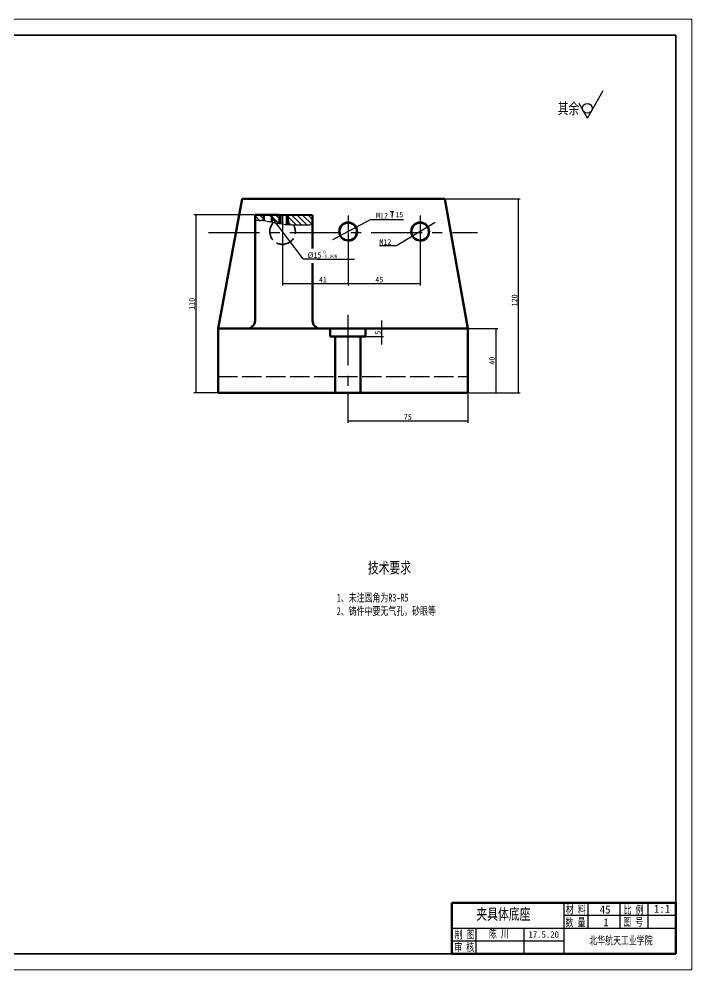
# Model space of a CAD drawing. Header units: millimetres. Extents: x 431 to 1272, y 446 to 1040.
# Drawn here: x 852 to 1272, y 446 to 1040 of the extents above; entities that cross this region are included whole.
import ezdxf
from ezdxf.enums import TextEntityAlignment as Align

# ---------------------------------------------------------------- set-up
doc = ezdxf.new("R2010")
doc.units = ezdxf.units.MM
doc.header["$PDSIZE"] = -5
doc.linetypes.add('ACAD_ISO02W100', pattern=[15, 12, -3])
doc.linetypes.add('CENTER', pattern=[50.8, 31.75, -6.35, 6.35, -6.35])
for name, color, linetype, lineweight in [('图层1', 4, 'Continuous', 50), ('图层2', 5, 'Continuous', 25), ('图层3', 1, 'CENTER', 25), ('图层5', 7, 'ACAD_ISO02W100', 35), ('图层6', 4, 'ACAD_ISO02W100', 35), ('尺寸线层', 3, 'Continuous', 18), ('粗实线层', 7, 'Continuous', 35), ('细实线', 7, 'Continuous', 25), ('细实线层', 7, 'Continuous', 18)]:
    doc.layers.add(name, color=color, linetype=linetype, lineweight=lineweight)
doc.styles.add('标准', font='', dxfattribs={"width": 0.667})
doc.styles.add('样式 1', font='', dxfattribs={"width": 0.707})
doc.styles.get('标准').set_extended_font_data('宋体')
doc.styles.get('样式 1').set_extended_font_data('宋体')
doc.dimstyles.new('ISO-25', dxfattribs={"dimtxt": 3.5, "dimasz": 2.5, "dimexe": 1.25, "dimexo": 0.625, "dimtad": 1, "dimtoh": 1, "dimtxsty": 'Standard', "dimcen": 2.5, "dimdle": 5, "dimadec": 0, "dimazin": 0, "dimtfac": 1, "dimtmove": 0, "dimatfit": 3, "dimfxl": 0, "dimarcsym": 0})

# ---------------------------------------------------------------- blocks, each defined once
blk = doc.blocks.new('*X21')
at = {"layer": '图层2', "linetype": 'Continuous'}
for points in [[(1016.32, 874.94), (1018.82, 875.35), (1018.82, 874.52)], [(1057.32, 874.94), (1054.82, 875.35), (1054.82, 874.52)]]:
    blk.add_hatch(color=0, dxfattribs=at).paths.add_polyline_path(points, flags=0)
at = {"layer": '图层2', "color": 0, "linetype": 'Continuous'}
for p, q in [((1016.32, 906.68), (1016.32, 873.69)), ((1057.32, 906.68), (1057.32, 873.69)), ((1016.32, 874.94), (1057.32, 874.94))]:
    blk.add_line(p, q, dxfattribs=at)
at = {"layer": '图层2', "color": 0, "insert": (1041.58, 877.3), "char_height": 3.5, "width": 8.5944, "attachment_point": 5}
blk.add_mtext('41', dxfattribs=at)
blk = doc.blocks.new('*X22')
at = {"layer": '图层2', "linetype": 'Continuous'}
for points in [[(1057.32, 874.94), (1059.82, 875.35), (1059.82, 874.52)], [(1102.32, 874.94), (1099.82, 875.35), (1099.82, 874.52)]]:
    blk.add_hatch(color=0, dxfattribs=at).paths.add_polyline_path(points, flags=0)
at = {"layer": '图层2', "color": 0, "linetype": 'Continuous'}
for p, q in [((1057.32, 906.05), (1057.32, 873.69)), ((1102.32, 906.68), (1102.32, 873.69)), ((1057.32, 874.94), (1102.32, 874.94))]:
    blk.add_line(p, q, dxfattribs=at)
at = {"layer": '图层2', "color": 0, "insert": (1076.81, 877.29), "char_height": 3.5, "width": 8.9833, "attachment_point": 5}
blk.add_mtext('45', dxfattribs=at)
blk = doc.blocks.new('*X23')
at = {"layer": '图层2', "linetype": 'Continuous'}
for points in [[(1062.6, 910.15), (1064.99, 910.98), (1064.6, 911.71)], [(1052.04, 904.45), (1050.04, 902.89), (1049.64, 903.63)]]:
    blk.add_hatch(color=0, dxfattribs=at).paths.add_polyline_path(points, flags=0)
at = {"layer": '图层2', "color": 0, "linetype": 'Continuous'}
for q in [(1047.64, 902.07), (1082.05, 914.91)]:
    blk.add_line((1071.39, 914.91), q, dxfattribs=at)
at = {"layer": '图层2', "color": 0, "insert": (1078.47, 917.27), "char_height": 3.5, "width": 14.1944, "attachment_point": 5}
blk.add_mtext('M12', dxfattribs=at)
blk = doc.blocks.new('*X24')
at = {"layer": '图层2', "linetype": 'Continuous'}
for points in [[(1107.45, 910.41), (1109.81, 911.35), (1109.37, 912.06)], [(1097.19, 904.2), (1095.26, 902.54), (1094.83, 903.26)]]:
    blk.add_hatch(color=0, dxfattribs=at).paths.add_polyline_path(points, flags=0)
at = {"layer": '图层2', "color": 0, "linetype": 'Continuous'}
for p, q in [((1111.73, 913), (1087.62, 898.41)), ((1087.62, 898.41), (1076.96, 898.41))]:
    blk.add_line(p, q, dxfattribs=at)
at = {"layer": '图层2', "color": 0, "insert": (1080.54, 900.77), "char_height": 3.5, "width": 14.1944, "attachment_point": 5}
blk.add_mtext('M12', dxfattribs=at)
blk = doc.blocks.new('*X25')
at = {"layer": '图层2', "linetype": 'Continuous'}
for points in [[(1011.49, 913.68), (1009.65, 915.42), (1010.31, 915.93)], [(1021.15, 900.92), (1022.32, 898.68), (1022.99, 899.18)]]:
    blk.add_hatch(color=0, dxfattribs=at).paths.add_polyline_path(points, flags=0)
at = {"layer": '图层2', "color": 0, "linetype": 'Continuous'}
for q in [(1008.47, 917.67), (1039.81, 890.18)]:
    blk.add_line((1029.27, 890.18), q, dxfattribs=at)
at = {"layer": '图层2', "color": 0, "insert": (1036.29, 892.57), "char_height": 3.5, "width": 14, "attachment_point": 5}
blk.add_mtext('%%C15', dxfattribs=at)
blk = doc.blocks.new('*X26')
at = {"layer": '图层2', "linetype": 'Continuous'}
for points in [[(1163.63, 927.68), (1164.05, 925.18), (1163.21, 925.18)], [(1163.63, 806.68), (1164.05, 809.18), (1163.21, 809.18)]]:
    blk.add_hatch(color=0, dxfattribs=at).paths.add_polyline_path(points, flags=0)
at = {"layer": '图层2', "color": 0, "linetype": 'Continuous'}
for p, q in [((1118.44, 927.68), (1164.88, 927.68)), ((1163.63, 927.68), (1163.63, 806.68)), ((1132.74, 806.68), (1164.88, 806.68))]:
    blk.add_line(p, q, dxfattribs=at)
at = {"layer": '图层2', "color": 0, "insert": (1161.26, 864.35), "char_height": 3.5, "width": 13.3, "attachment_point": 5, "rotation": 90}
blk.add_mtext('120', dxfattribs=at)
blk = doc.blocks.new('*X27')
at = {"layer": '图层2', "linetype": 'Continuous'}
for points in [[(1057.11, 789.12), (1059.61, 789.54), (1059.61, 788.7)], [(1132.11, 789.12), (1129.61, 789.54), (1129.61, 788.7)]]:
    blk.add_hatch(color=0, dxfattribs=at).paths.add_polyline_path(points, flags=0)
at = {"layer": '图层2', "color": 0, "linetype": 'Continuous'}
for p, q in [((1057.11, 806.05), (1057.11, 787.87)), ((1132.11, 806.05), (1132.11, 787.87)), ((1057.11, 789.12), (1132.11, 789.12))]:
    blk.add_line(p, q, dxfattribs=at)
at = {"layer": '图层2', "color": 0, "insert": (1094.61, 791.46), "char_height": 3.5, "width": 8.7111, "attachment_point": 5}
blk.add_mtext('75', dxfattribs=at)
blk = doc.blocks.new('*X28')
at = {"layer": '图层2', "linetype": 'Continuous'}
for points in [[(962.11, 917.68), (962.52, 915.18), (961.69, 915.18)], [(962.11, 806.68), (962.52, 809.18), (961.69, 809.18)]]:
    blk.add_hatch(color=0, dxfattribs=at).paths.add_polyline_path(points, flags=0)
at = {"layer": '图层2', "color": 0, "linetype": 'Continuous'}
for p, q in [((998.49, 917.68), (960.86, 917.68)), ((962.11, 917.68), (962.11, 806.68)), ((998.49, 806.68), (960.86, 806.68))]:
    blk.add_line(p, q, dxfattribs=at)
at = {"layer": '图层2', "color": 0, "insert": (959.74, 862.18), "char_height": 3.5, "width": 13.3, "attachment_point": 5, "rotation": 90}
blk.add_mtext('110', dxfattribs=at)
blk = doc.blocks.new('*X29')
at = {"layer": '图层2', "linetype": 'Continuous'}
for points in [[(1078.2, 846.68), (1078.62, 849.18), (1077.79, 849.18)], [(1078.2, 841.68), (1078.62, 839.18), (1077.79, 839.18)]]:
    blk.add_hatch(color=0, dxfattribs=at).paths.add_polyline_path(points, flags=0)
at = {"layer": '图层2', "color": 0, "linetype": 'Continuous'}
for p, q in [((1078.2, 851.68), (1078.2, 836.68)), ((1057.74, 846.68), (1079.45, 846.68)), ((1057.74, 841.68), (1079.45, 841.68))]:
    blk.add_line(p, q, dxfattribs=at)
at = {"layer": '图层2', "color": 0, "insert": (1075.87, 844.18), "char_height": 3.5, "width": 7, "attachment_point": 5, "rotation": 90}
blk.add_mtext('5', dxfattribs=at)
blk = doc.blocks.new('*X30')
at = {"layer": '图层2', "linetype": 'Continuous'}
for points in [[(1149.55, 846.68), (1149.96, 844.18), (1149.13, 844.18)], [(1149.55, 806.68), (1149.96, 809.18), (1149.13, 809.18)]]:
    blk.add_hatch(color=0, dxfattribs=at).paths.add_polyline_path(points, flags=0)
at = {"layer": '图层2', "color": 0, "linetype": 'Continuous'}
for p, q in [((1132.74, 846.68), (1150.8, 846.68)), ((1149.55, 846.68), (1149.55, 806.68)), ((1132.74, 806.68), (1150.8, 806.68))]:
    blk.add_line(p, q, dxfattribs=at)
at = {"layer": '图层2', "color": 0, "insert": (1147.19, 826.68), "char_height": 3.5, "width": 9.1, "attachment_point": 5, "rotation": 90}
blk.add_mtext('40', dxfattribs=at)
blk = doc.blocks.new('*X31')
at = {"layer": '粗实线层'}
for p, q in [((410.5, 287), (-395.5, 287)), ((410.5, -287), (410.5, 287)), ((-395.5, -287), (410.5, -287))]:
    blk.add_line(p, q, dxfattribs=at)
at = {"layer": '细实线层'}
for p, q in [((420.5, 297), (-420.5, 297)), ((420.5, -297), (420.5, 297)), ((-420.5, -297), (420.5, -297))]:
    blk.add_line(p, q, dxfattribs=at)
at = {"layer": '尺寸线层', "style": '标准', "width": 0.667}
blk.add_attdef('图纸编号', text='', height=5.22, rotation=180, dxfattribs=at).set_placement((-370.5, 282), align=Align.MIDDLE_CENTER)
for tag, p in [('登记', (-408, -234.5)), ('旧底图总号', (-408, -244.5)), ('底图总号', (-408, -254.5)), ('签字', (-408, -264.5)), ('签字日期', (-408, -274.5)), ('档案员', (-414.25, -284.5)), ('日期', (-401.75, -284.5))]:
    blk.add_attdef(tag, text='', height=2.61, dxfattribs=at).set_placement(p, align=Align.MIDDLE_CENTER)

msp = doc.modelspace()

# ---------------------------------------------------------------- hatches: boundary and pattern name
at = {"layer": '图层2'}
h = msp.add_hatch(dxfattribs=at)
h.set_pattern_fill('ANSI31', color=0, scale=0.75, angle=90, style=0)
h.paths.add_polyline_path([(1035.112, 917.612), (1027.112, 917.612), (1027.112, 913.677), (1035.112, 913.677)], flags=0)
edge = h.paths.add_edge_path(flags=0)
edge.add_line((1035.112, 913.677), (1027.112, 913.677))
edge.add_line((1027.112, 913.677), (1027.112, 911.51))
edge.add_spline(control_points=[(1027.112, 911.51), (1029.778, 911.519), (1032.445, 911.578), (1035.112, 911.638)], knot_values=[0, 0, 0, 0, 8.001141, 8.001141, 8.001141, 8.001141], weights=[1, 1, 1, 1], degree=3, periodic=0)
edge.add_line((1035.112, 911.638), (1035.112, 913.677))
edge = h.paths.add_edge_path(flags=0)
edge.add_line((1004.551, 917.677), (999.112, 917.677))
edge.add_line((999.112, 917.677), (999.112, 914.704))
edge.add_spline(control_points=[(999.112, 914.704), (1000.23, 914.42), (1002.027, 913.965), (1003.889, 914.611), (1004.551, 914.466)], knot_values=[0, 0, 0, 0, 3.4288693, 5.5087725, 5.5087725, 5.5087725, 5.5087725], weights=[1, 1, 1, 1, 1], degree=3, periodic=0)
edge.add_line((1004.551, 914.466), (1004.551, 917.677))
edge = h.paths.add_edge_path(flags=0)
edge.add_line((1012.112, 917.677), (1010.175, 917.677))
edge.add_arc((1016.112, 906.677), 12.5, 118.357637, 121.658335)
edge.add_line((1009.551, 917.317), (1009.551, 913.254))
edge.add_spline(control_points=[(1009.551, 913.254), (1010.403, 913.091), (1011.257, 912.939), (1012.112, 912.788)], knot_values=[0, 0, 0, 0, 2.6026664, 2.6026664, 2.6026664, 2.6026664], weights=[1, 1, 1, 1], degree=3, periodic=0)
edge.add_line((1012.112, 912.788), (1012.112, 917.677))
edge = h.paths.add_edge_path(flags=0)
edge.add_arc((1016.129, 906.685), 10.981, 100.910268, 107.171272)
edge.add_line((1012.888, 917.176), (1012.598, 917.677))
edge.add_line((1012.598, 917.677), (1012.112, 917.677))
edge.add_line((1012.112, 917.677), (1012.112, 912.788))
edge.add_spline(control_points=[(1012.112, 912.788), (1012.758, 912.674), (1013.405, 912.561), (1014.051, 912.445)], knot_values=[0, 0, 0, 0, 1.9693991, 1.9693991, 1.9693991, 1.9693991], weights=[1, 1, 1, 1], degree=3, periodic=0)
edge.add_line((1014.051, 912.445), (1014.051, 914.165))
edge.add_line((1014.051, 914.165), (1014.051, 917.467))
edge = h.paths.add_edge_path(flags=0)
edge.add_line((1014.051, 917.467), (1014.051, 917.677))
edge.add_line((1014.051, 917.677), (1012.598, 917.677))
edge.add_line((1012.598, 917.677), (1012.888, 917.176))
edge.add_arc((1016.129, 906.685), 10.981, 100.910267, 107.171273, ccw=False)
edge = h.paths.add_edge_path(flags=0)
edge.add_line((1014.051, 914.165), (1014.051, 912.445))
edge.add_spline(control_points=[(1014.051, 912.445), (1014.384, 912.386), (1014.718, 912.325), (1015.051, 912.265)], knot_values=[0, 0, 0, 0, 1.0161662, 1.0161662, 1.0161662, 1.0161662], weights=[1, 1, 1, 1], degree=3, periodic=0)
edge.add_line((1015.051, 912.265), (1015.051, 913.165))
edge.add_line((1015.051, 913.165), (1014.051, 914.165))
edge = h.paths.add_edge_path(flags=0)
edge.add_line((1020.051, 914.165), (1019.051, 913.165))
edge.add_line((1019.051, 913.165), (1019.051, 911.693))
edge.add_spline(control_points=[(1019.051, 911.693), (1019.384, 911.669), (1019.717, 911.652), (1020.051, 911.638)], knot_values=[0, 0, 0, 0, 1.0015851, 1.0015851, 1.0015851, 1.0015851], weights=[1, 1, 1, 1], degree=3, periodic=0)
edge.add_line((1020.051, 911.638), (1020.051, 914.165))
edge = h.paths.add_edge_path(flags=0)
edge.add_line((1027.112, 913.677), (1027.112, 917.612))
edge.add_line((1027.112, 917.612), (1020.051, 917.612))
edge.add_line((1020.051, 917.612), (1020.051, 914.165))
edge.add_line((1020.051, 914.165), (1020.051, 911.638))
edge.add_spline(control_points=[(1020.051, 911.638), (1020.734, 911.607), (1021.417, 911.583), (1022.1, 911.564)], knot_values=[0, 0, 0, 0, 2.050412, 2.050412, 2.050412, 2.050412], weights=[1, 1, 1, 1], degree=3, periodic=0)
edge.add_arc((1027.112, 906.677), 7, 90, 135.720322, ccw=False)
edge = h.paths.add_edge_path(flags=0)
edge.add_arc((1027.112, 906.677), 7, 108.556811, 135.720322)
edge.add_spline(control_points=[(1022.1, 911.564), (1023.398, 911.529), (1024.696, 911.512), (1025.994, 911.509)], knot_values=[0, 0, 0, 0, 3.8940063, 3.8940063, 3.8940063, 3.8940063], weights=[1, 1, 1, 1], degree=3, periodic=0)
edge.add_arc((1016.129, 906.685), 10.981, 26.063773, 37.131383)
edge = h.paths.add_edge_path(flags=0)
edge.add_arc((1027.112, 906.677), 7, 90, 108.556811)
edge.add_arc((1016.129, 906.685), 10.981, 26.063773, 37.131383, ccw=False)
edge.add_spline(control_points=[(1025.994, 911.509), (1026.366, 911.509), (1026.739, 911.509), (1027.112, 911.51)], knot_values=[0, 0, 0, 0, 1.1180701, 1.1180701, 1.1180701, 1.1180701], weights=[1, 1, 1, 1], degree=3, periodic=0)
edge.add_line((1027.112, 911.51), (1027.112, 913.677))
msp.add_hatch(color=0, dxfattribs=at).paths.add_polyline_path([(1085.259, 917.55), (1084.259, 917.525), (1084.759, 915.137)], flags=0)

# ---------------------------------------------------------------- linework, layer by layer
at = {"layer": '图层1', "color": 0}
for p, q in [((991.112, 927.677), (976.112, 846.677)), ((991.112, 927.677), (1117.818, 927.677)), ((1117.818, 927.677), (1132.112, 846.677)), ((999.112, 851.677), (999.112, 917.677)), ((1004.551, 917.677), (999.112, 917.677)), ((1004.551, 917.677), (1004.551, 914.466)), ((1004.551, 917.677), (1014.051, 917.677)), ((1009.551, 917.677), (1009.551, 913.254)), ((1014.051, 917.677), (1035.112, 917.612)), ((1015.051, 917.677), (1015.051, 912.265)), ((1019.051, 917.612), (1019.051, 911.693)), ((1035.112, 917.612), (1035.112, 896.681)), ((1035.112, 887.598), (1035.112, 851.677)), ((976.112, 846.677), (1132.112, 846.677)), ((976.112, 806.677), (976.112, 846.677)), ((1046.112, 841.677), (1046.112, 846.677)), ((1068.112, 841.677), (1068.112, 846.677)), ((1132.112, 846.677), (1132.112, 806.677)), ((1046.112, 841.677), (1068.112, 841.677)), ((1049.112, 806.677), (1049.112, 841.677)), ((1065.112, 806.677), (1065.112, 841.677)), ((1132.112, 806.677), (976.112, 806.677)), ((1122.158, 488.072), (1122.158, 456.072)), ((1262.158, 488.072), (1122.158, 488.072)), ((1262.158, 488.072), (1262.158, 456.072)), ((1262.158, 456.072), (1122.158, 456.072))]:
    msp.add_line(p, q, dxfattribs=at)
for centre in [(1057.318, 907.302), (1102.318, 907.302)]:
    msp.add_circle(centre, 5.5, dxfattribs=at)
for centre, start, end in [((994.112, 851.677), 270, 0), ((1040.112, 851.677), 180, 270)]:
    msp.add_arc(centre, 5, start, end, dxfattribs=at)
msp.add_point((1102.318, 906.677), dxfattribs=at)
at = {"layer": '图层2', "color": 0}
for p, q in [((1206.805, 978.231), (1216.687, 995.347)), ((1206.805, 978.231), (1201.609, 987.231)), ((1081.96, 914.913), (1091.9, 914.893)), ((1083.559, 919.937), (1085.959, 919.937)), ((1084.759, 919.937), (1084.759, 917.537)), ((1058.949, 901.528), (1063.092, 905.671)), ((1037.897, 890.11), (1061.351, 890.11)), ((994.112, 846.677), (976.112, 846.677)), ((1040.112, 846.677), (1047.566, 846.677)), ((1192.158, 488.072), (1192.158, 456.072)), ((1227.158, 488.072), (1192.158, 488.072)), ((1207.158, 488.072), (1207.158, 472.072)), ((1227.158, 488.072), (1227.158, 472.072)), ((1244.658, 488.072), (1244.658, 472.072)), ((1262.158, 480.072), (1192.158, 480.072)), ((1244.658, 480.072), (1244.658, 472.072)), ((1262.158, 472.072), (1122.158, 472.072)), ((1137.158, 472.072), (1137.158, 456.072)), ((1167.158, 472.072), (1167.158, 456.072)), ((1192.158, 464.072), (1122.158, 464.072))]:
    msp.add_line(p, q, dxfattribs=at)
msp.add_circle((1206.805, 984.254), 3.012, dxfattribs=at)
for centre in [(1057.318, 907.302), (1102.318, 907.302)]:
    msp.add_arc(centre, 6, 270, 180, dxfattribs=at)
msp.add_open_spline([(999.112, 914.704), (1000.23, 914.42), (1002.027, 913.965), (1004.093, 914.682), (1005.967, 913.937), (1007.653, 913.626), (1010.636, 913.037), (1012.885, 912.658), (1016.042, 912.084), (1018.038, 911.734), (1024.733, 911.407), (1030.09, 911.526), (1035.112, 911.638)], degree=3, knots=[0, 0, 0, 0, 2300.730232, 3696.3203862, 4100.7330995, 6326.9808677, 7172.3581677, 10259.5103614, 10945.6522149, 13673.9853182, 14350.2568775, 24519.6070688, 24519.6070688, 24519.6070688, 24519.6070688], dxfattribs=at)
at = {"layer": '图层3', "color": 0, "ltscale": 0.3}
for p, q in [((1016.318, 917.302), (1016.318, 897.302)), ((1057.318, 917.302), (1057.318, 897.302)), ((1102.318, 917.302), (1102.318, 897.302))]:
    msp.add_line(p, q, dxfattribs=at)
at = {"layer": '图层3', "color": 0}
for p, q in [((970.112, 906.677), (1138.112, 906.677)), ((1057.112, 855.351), (1057.112, 794.846))]:
    msp.add_line(p, q, dxfattribs=at)
at = {"layer": '图层5', "color": 0, "lineweight": 25}
msp.add_line((976.112, 816.677), (1132.112, 816.677), dxfattribs=at)
at = {"layer": '图层6', "color": 0}
msp.add_arc((1016.318, 907.302), 8, 134.243018, 31.990909, dxfattribs=at)
at = {"layer": '细实线', "color": 0}
for p, q in [((1014.051, 917.677), (1014.051, 914.165)), ((1020.051, 914.165), (1020.051, 917.612)), ((1014.051, 914.165), (1014.051, 912.445)), ((1020.051, 914.165), (1020.051, 911.638))]:
    msp.add_line(p, q, dxfattribs=at)

# ---------------------------------------------------------------- block references
at = {"layer": '粗实线层', "color": 0}
msp.add_blockref('*X31', (851.658, 743.072), dxfattribs=at)

# ---------------------------------------------------------------- texts
at = {"layer": '图层2', "color": 0, "style": '样式 1'}
for s, insert, char_height, width, attachment_point in [('其余', (1188.209, 987.682), 7, 42.762, 1), ('材 料', (1193.373, 480.825), 5, 18.29363, 7), ('夹具体底座', (1137.443, 484.49), 7, 70, 1), ('比 例', (1229.437, 480.63), 5, 17.11529, 7), ('数 量', (1193.137, 472.686), 5, 18.20525, 7), (' 图 号 ', (1226.667, 473.112), 5, 22.624, 7), ('制 图', (1123.821, 465.031), 5, 17.88121, 7), ('陈 川', (1145.26, 471.21), 5, 30, 1), ('审 核', (1123.655, 457.208), 5, 17.88121, 7), ('北华航天工业学院', (1207.982, 467.035), 5, 70, 1)]:
    msp.add_mtext(s, dxfattribs=dict(at, insert=insert, char_height=char_height, width=width, attachment_point=attachment_point))
at = {"layer": '图层2', "color": 0}
for s, insert, char_height, width, attachment_point in [('15', (1086.787, 919.684), 3.5, 11.44355, 1), ('  -0.008', (1037.94, 890.904), 2, 16.81667, 7), ('  0', (1038.615, 893.646), 2, 6.18333, 7), ('45', (1214.497, 481.246), 5, 9.625, 7), ('1:1', (1248.361, 481.737), 5, 13.70833, 7), ('17.5.20', (1169.993, 470.272), 4, 25, 1)]:
    msp.add_mtext(s, dxfattribs=dict(at, insert=insert, char_height=char_height, width=width, attachment_point=attachment_point))
at = {"layer": '图层2', "color": 0, "attachment_point": 1, "rotation": 0.129257, "style": '样式 1'}
for s, insert, char_height, width in [('技术要求', (1069.604, 700.794), 7, 135.95323), ('1、未注圆角为R3-R5\\P2、铸件中要无气孔，砂眼等', (1050.185, 681.072), 5, 109.14599)]:
    msp.add_mtext(s, dxfattribs=dict(at, insert=insert, char_height=char_height, width=width))
at = {"layer": '图层2', "color": 0, "insert": (1216.698, 473.346), "char_height": 5, "width": 3.1119, "attachment_point": 7, "rotation": 0.545658}
msp.add_mtext('1', dxfattribs=at)

# ---------------------------------------------------------------- dimensions: what is measured, and where the dimension line sits
at = {"layer": '图层2', "color": 0}
dim = msp.add_linear_dim(base=(1163.629, 806.677), p1=(1117.818, 927.677), p2=(1132.112, 806.677), angle=270, text='120', dimstyle='ISO-25', override={"dimsah": 1, "dimtolj": 1}, dxfattribs=at)
dim.commit()
dim.dimension.update_dxf_attribs({"geometry": '*X26', "text_midpoint": (1163.629, 864.353), "dimtype": 160})
dim = msp.add_linear_dim(base=(962.106, 806.677), p1=(999.112, 917.677), p2=(999.112, 806.677), angle=270, text='110', dimstyle='ISO-25', override={"dimsah": 1, "dimtolj": 1}, dxfattribs=at)
dim.commit()
dim.dimension.update_dxf_attribs({"geometry": '*X28', "text_midpoint": (962.106, 862.177)})
for p1, p2, text, override, picture, middle in [((1011.491, 913.682), (1021.146, 900.923), '%%C15', {"dimpost": '%%C<>', "dimsah": 1, "dimtolj": 1}, '*X25', (1029.272, 890.183)), ((1052.04, 904.45), (1062.597, 910.155), 'M12', {"dimpost": '%%C<>', "dimsah": 1, "dimtolj": 1}, '*X23', (1071.391, 914.907)), ((1097.185, 904.196), (1107.451, 910.409), 'M12', {"dimpost": '%%C<>', "dimsah": 1, "dimtmove": 1, "dimtolj": 1}, '*X24', (1087.619, 898.406))]:
    dim = msp.add_diameter_dim_2p(p1=p1, p2=p2, text=text, dimstyle='ISO-25', override=override, dxfattribs=at)
    dim.commit()
    dim.dimension.update_dxf_attribs({"geometry": picture, "text_midpoint": middle, "dimtype": 163})
for base, p1, p2, picture, middle in [((1057.318, 874.935), (1016.318, 907.302), (1057.318, 907.302), '*X21', (1041.577, 874.935)), ((1102.318, 874.935), (1057.318, 906.677), (1102.318, 907.302), '*X22', (1076.807, 874.935)), ((1132.112, 789.122), (1057.112, 806.677), (1132.112, 806.677), '*X27', (1094.612, 789.122))]:
    dim = msp.add_linear_dim(base=base, p1=p1, p2=p2, dimstyle='ISO-25', override={"dimsah": 1, "dimtolj": 1, "dimtzin": 8}, dxfattribs=at)
    dim.commit()
    dim.dimension.update_dxf_attribs({"geometry": picture, "text_midpoint": middle, "dimtype": 160})
for base, p1, p2, picture, middle in [((1078.202, 841.677), (1057.112, 846.677), (1057.112, 841.677), '*X29', (1078.202, 844.177)), ((1149.548, 806.677), (1132.112, 846.677), (1132.112, 806.677), '*X30', (1149.548, 826.677))]:
    dim = msp.add_linear_dim(base=base, p1=p1, p2=p2, angle=270, dimstyle='ISO-25', override={"dimsah": 1, "dimtolj": 1, "dimtzin": 8}, dxfattribs=at)
    dim.commit()
    dim.dimension.update_dxf_attribs({"geometry": picture, "text_midpoint": middle})

doc.saveas('drawing.dxf')
